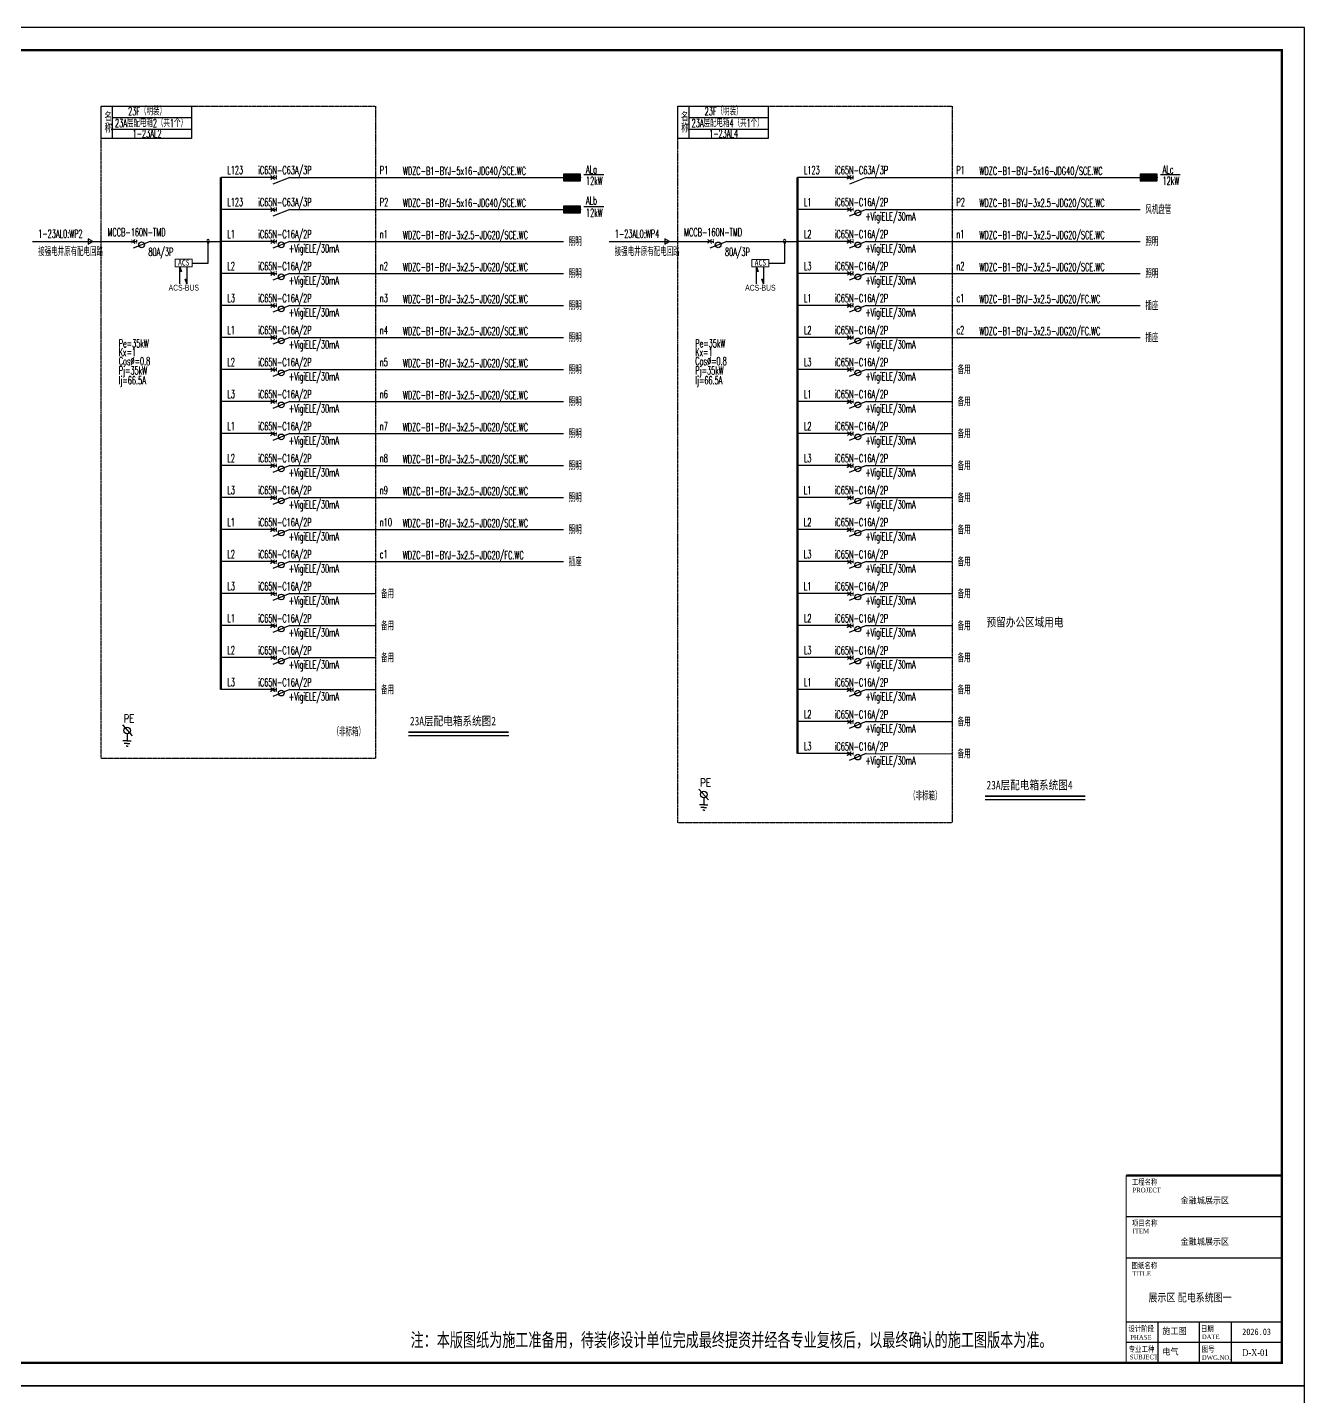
# Model space of a CAD drawing. Extents: x -284868 to 304789, y -137694 to 137894.
# Drawn here: x -255759 to -199914, y 18925 to 78800 of the extents above; entities that cross this region are included whole.
import ezdxf
from ezdxf.enums import TextEntityAlignment as Align

# ---------------------------------------------------------------- set-up
doc = ezdxf.new("R2010")
doc.units = 0
doc.linetypes.add('CENTER', pattern=[2, 1.25, -0.25, 0.25, -0.25])
doc.linetypes.add('HIDDEN', pattern=[0.375, 0.25, -0.125])
doc.layers.get('0').update_dxf_attribs({"linetype": 'CONTINUOUS'})
for name, color, linetype in [('0-电力文字', 61, 'CONTINUOUS'), ('0-电力表格', 153, 'CONTINUOUS'), ('D2', 51, 'CONTINUOUS'), ('DIM-系统', 3, 'CONTINUOUS'), ('E-系统.元件', 3, 'CONTINUOUS'), ('E-系统.干线', 1, 'CONTINUOUS'), ('E-系统.文字', 7, 'CONTINUOUS'), ('EQUIP', 241, 'CONTINUOUS'), ('EQUIP-箱柜', 3, 'CONTINUOUS'), ('PUB_TEXT', 7, 'CONTINUOUS'), ('PUB_TITLE', 4, 'CONTINUOUS'), ('TEL_TITLE', 7, 'CONTINUOUS'), ('WIRE-系统', 4, 'CONTINUOUS'), ('XT_TEXT', 7, 'CONTINUOUS'), ('XT_WIRE', 150, 'CONTINUOUS')]:
    doc.layers.add(name, color=color, linetype=linetype)
doc.styles.add('-黑体', font='', dxfattribs={"height": 1000})
doc.styles.add('_TEL_DIM', font='SIMPLEX', dxfattribs={"width": 0.8, "height": 3.5, "bigfont": 'HZTXT'})
doc.styles.add('_TEL_HZ', font='simplex.shx', dxfattribs={"width": 0.8, "height": 3.5, "bigfont": 'hztxt.shx'})
doc.styles.add('HZ', font='rs.shx', dxfattribs={"width": 0.8, "bigfont": 'hztxt.shx'})
doc.styles.add('STYLE1', font='', dxfattribs={"width": 0.8})
doc.styles.add('TITLE_En', font='Times New Roman.ttf', dxfattribs={"width": 0.8})
doc.styles.add('设备', font='XCSG.shx', dxfattribs={"width": 0.8, "height": 500, "bigfont": 'hztxt.shx'})
doc.styles.add('黑体', font='')
doc.styles.get('-黑体').set_extended_font_data('SimHei')
doc.styles.get('STYLE1').set_extended_font_data('SimSun')
doc.styles.get('黑体').set_extended_font_data('SimHei')

# ---------------------------------------------------------------- blocks, each defined once
blk = doc.blocks.new('DDZ')
at = {"layer": 'DIM-系统', "color": 240}
for p, q in [((663, 1235), (1096, 745)), ((877, 840), (877, 523)), ((877, 523), (690, 523)), ((877, 408), (750, 408)), ((877, 292), (831, 292)), ((877, 523), (1063, 523)), ((877, 408), (1003, 408)), ((877, 292), (922, 292))]:
    blk.add_line(p, q, dxfattribs=at)
blk.add_circle((879, 990), 150, dxfattribs=at)
at = {"layer": 'DIM-系统', "style": 'HZ', "width": 0.8}
blk.add_text('PE', height=350, dxfattribs=at).set_placement((718, 1351))
blk = doc.blocks.new('KL')
at = {"layer": 'EQUIP', "linetype": 'HIDDEN'}
for p, q in [((-827, -80), (-667, 80)), ((-827, 80), (-667, -80)), ((-577, -80), (-577, 80))]:
    blk.add_line(p, q, dxfattribs=at)
at = {"layer": 'EQUIP', "linetype": 'Continuous'}
for p, q in [((-747, 0), (-577, 0)), ((0, 0), (-742, -300))]:
    blk.add_line(p, q, dxfattribs=at)
at = {"layer": 'EQUIP', "color": 2}
blk.add_circle((-371, -150), 125, dxfattribs=at)
blk = doc.blocks.new('电气火灾监控模块-01')
at = {"layer": 'E-系统.干线'}
h = blk.add_hatch(dxfattribs=at)
h.set_pattern_fill('ANSI31', color=256, scale=68.4, angle=180, style=0)
h.set_pattern_definition([(225, (718208.846, -260767.561), (4.836610383, -4.836610383), [])])
h.paths.add_polyline_path([(-1372, -1228), (-1372, -1456), (-1288, -1456)])
h = blk.add_hatch(dxfattribs=at)
h.set_pattern_fill('ANSI31', color=256, scale=68.4, angle=180, style=0)
h.set_pattern_definition([(225, (718913.611, -260767.561), (4.836610383, -4.836610383), [])])
h.paths.add_polyline_path([(-1031, -2059), (-1031, -1831), (-1115, -1831)])
at = {"layer": 'E-系统.元件', "lineweight": 0}
blk.add_lwpolyline([(-1593, -870), (-767, -870), (-767, -1228), (-1593, -1228)], close=True, dxfattribs=at)
at = {"layer": 'E-系统.元件', "lineweight": 0, "extrusion": (0, 0, -1)}
blk.add_ellipse((-1, 0), major_axis=(-1, 104), ratio=0.477231, dxfattribs=at)
at = {"layer": 'E-系统.干线'}
for points in [[(-767, -1050), (0, -1050), (0, -49)], [(-1372, -2059), (-1372, -1228), (-1288, -1456), (-1372, -1456)], [(-1031, -1228), (-1031, -2059), (-1115, -1831), (-1031, -1831)]]:
    blk.add_lwpolyline(points, dxfattribs=at)
at = {"layer": 'E-系统.文字', "lineweight": 0, "style": '-黑体', "width": 0.8}
blk.add_attdef('ACS', text='', height=284, dxfattribs=at).set_placement((-1180, -1033), align=Align.MIDDLE_CENTER)
at = {"layer": 'E-系统.文字', "color": 0, "lineweight": 0, "style": '设备', "width": 0.7}
blk.add_attdef('ACS-BUS', text='', height=284, dxfattribs=at).set_placement((-1180, -2249), align=Align.MIDDLE_CENTER)
blk = doc.blocks.new('K')
at = {"layer": 'EQUIP', "linetype": 'HIDDEN'}
for p, q in [((-827, -80), (-667, 80)), ((-827, 80), (-667, -80)), ((-577, -80), (-577, 80))]:
    blk.add_line(p, q, dxfattribs=at)
at = {"layer": 'EQUIP', "linetype": 'Continuous'}
for p, q in [((-747, 0), (-577, 0)), ((0, 0), (-742, -300))]:
    blk.add_line(p, q, dxfattribs=at)
blk = doc.blocks.new('*X428')
at = {"color": 0}
for p, q in [((-250, 33), (-83, 200)), ((-250, 68), (-118, 200)), ((-250, 104), (-154, 200)), ((-250, 139), (-189, 200)), ((-250, 174), (-224, 200)), ((-247, 0), (-47, 200)), ((-212, 0), (-12, 200)), ((-177, 0), (23, 200)), ((-141, 0), (59, 200)), ((-106, 0), (94, 200)), ((-71, 0), (129, 200)), ((-35, 0), (165, 200)), ((0, 0), (200, 200)), ((35, 0), (235, 200)), ((71, 0), (250, 179)), ((106, 0), (250, 144)), ((141, 0), (250, 109)), ((177, 0), (250, 73)), ((212, 0), (250, 38)), ((247, 0), (250, 3))]:
    blk.add_line(p, q, dxfattribs=at)
blk = doc.blocks.new('$equip$00002943')
for p, q in [((-0.75, 0.6), (-0.75, 0)), ((0.75, 0.6), (-0.75, 0.6)), ((-0.75, 0), (0.75, 0)), ((0.75, 0), (0.75, 0.6))]:
    blk.add_line(p, q)
for points, const_width in [([(-0.75, 0.3), (0.75, 0.3)], 0.6), ([(-0.75, 0.6), (-0.75, 0), (0.75, 0), (0.75, 0.6), (-0.75, 0.6), (-0.75, 0)], 0.04)]:
    blk.add_lwpolyline(points, dxfattribs=dict(const_width=const_width))
for p in [(-0.75, 0.3), (0, 0.6), (0, 0), (0.75, 0.3)]:
    blk.add_point(p)
at = {"xscale": 0.00300000000061118, "yscale": 0.00300000000061118, "zscale": 0.00300000000061118}
blk.add_blockref('*X428', (0, 0), dxfattribs=at)
at = {"color": 7, "style": '_TEL_DIM', "flags": 1}
for tag in ['A', 'REMARK']:
    blk.add_attdef(tag, text='', height=0.00002, dxfattribs=at).set_placement((0, 0), align=Align.MIDDLE_CENTER)
blk = doc.blocks.new('TQ')
at = {"layer": 'PUB_TITLE', "color": 0}
for p, q in [((-275, 8250), (6525, 8250)), ((-275, 6450), (6525, 6450)), ((-275, 4650), (6525, 4650)), ((-275, 1850), (6525, 1850)), ((-275, 950), (6525, 950))]:
    blk.add_line(p, q, dxfattribs=at)
at = {"layer": 'PUB_TITLE', "color": 0, "ltscale": 20}
for p, q in [((1125, 50), (1125, 1850)), ((2925, 50), (2925, 1850)), ((4325, 50), (4325, 1850))]:
    blk.add_line(p, q, dxfattribs=at)
at = {"layer": 'PUB_TITLE', "ltscale": 20, "const_width": 100}
blk.add_lwpolyline([(-275, 50), (6525, 50), (6525, 8250), (-275, 8250)], dxfattribs=at)
at = {"layer": 'PUB_TITLE', "color": 6, "ltscale": 20, "const_width": 50}
blk.add_lwpolyline([(-275, 50), (-275, 8250)], dxfattribs=at)
at = {"layer": 'PUB_TEXT', "color": 3, "style": 'STYLE1', "width": 0.9}
for s, p in [('金融城展示区', (3163, 7162)), ('金融城展示区', (3163, 5362)), ('2026.03', (5425, 1409))]:
    blk.add_text(s, height=280, dxfattribs=at).set_placement(p, align=Align.MIDDLE)
for s, p in [('施工图', (1308, 1304)), ('电气', (1308, 404))]:
    blk.add_text(s, height=280, dxfattribs=at).set_placement(p)
at = {"layer": 'PUB_TITLE', "color": 0, "style": 'TITLE_En', "width": 0.8}
for s, height, p in [('工程名称', 250, (-29, 7960)), ('PROJECT', 200, (1, 7608)), ('项目名称', 250, (-26, 6165)), ('ITEM', 200, (4, 5813)), ('图纸名称', 250, (-41, 4307)), ('TITLE', 200, (-10, 3957)), ('PHASE', 200, (-97, 1170)), ('DATE', 200, (3029, 1190)), ('日期', 250, (2989, 1545)), ('SUBJECT', 200, (-121, 308)), ('DWG.NO.', 200, (3032, 283))]:
    blk.add_text(s, height=height, dxfattribs=at).set_placement(p, align=Align.MIDDLE_LEFT)
for s, p in [('设计阶段', (-178, 1423)), ('专业工种', (-167, 527))]:
    blk.add_text(s, height=250, dxfattribs=at).set_placement(p)
blk.add_text('图号', height=250, dxfattribs=at).set_placement((3312, 654), align=Align.MIDDLE_CENTER)

msp = doc.modelspace()

# ---------------------------------------------------------------- linework, layer by layer
at = {"layer": '0-电力文字', "const_width": 70, "elevation": 0}
for points in [[(-239099, 47981), (-234714, 47981)], [(-213888, 45181), (-209504, 45181)]]:
    msp.add_lwpolyline(points, dxfattribs=at)
at = {"layer": '0-电力文字', "elevation": 0}
for points in [[(-239099, 47841), (-234714, 47841)], [(-213888, 45041), (-209504, 45041)]]:
    msp.add_lwpolyline(points, dxfattribs=at)
at = {"layer": '0-电力表格', "linetype": 'CENTER', "ltscale": 0.1}
for points in [[(-252532, 75350), (-240532, 75350), (-240532, 46823), (-252532, 46823)], [(-227321, 75350), (-215321, 75350), (-215321, 44022), (-227321, 44022)]]:
    msp.add_lwpolyline(points, close=True, dxfattribs=at)
at = {"layer": 'D2', "elevation": 0}
for points in [[(-252896, 69440), (-253100, 69558), (-253100, 69322)], [(-227685, 69439), (-227890, 69558), (-227890, 69321)]]:
    msp.add_lwpolyline(points, close=True, dxfattribs=at)
at = {"layer": 'TEL_TITLE'}
for points in [[(-284014, 19400), (-199914, 19400), (-199914, 78800), (-284014, 78800)], [(-284014, -40000), (-199914, -40000), (-199914, 19400), (-284014, 19400)]]:
    msp.add_lwpolyline(points, close=True, dxfattribs=at)
at = {"layer": 'TEL_TITLE', "const_width": 100}
msp.add_lwpolyline([(-281514, 20400), (-200914, 20400), (-200914, 77800), (-281514, 77800)], close=True, dxfattribs=at)
at = {"layer": 'XT_TEXT'}
for p, q in [((-230559, 72355), (-231428, 72355)), ((-205349, 72354), (-206217, 72354)), ((-230560, 70955), (-231428, 70955))]:
    msp.add_line(p, q, dxfattribs=at)
for points in [[(-252532, 75350), (-248577, 75350), (-248577, 73945), (-252532, 73945)], [(-227321, 75350), (-223366, 75350), (-223366, 73944), (-227321, 73944)]]:
    msp.add_lwpolyline(points, close=True, dxfattribs=at)
for points in [[(-252032, 73945), (-252032, 75350)], [(-252032, 74861), (-248577, 74861)], [(-226821, 73944), (-226821, 75350)], [(-226821, 74861), (-223366, 74861)], [(-252032, 74349), (-248577, 74349)], [(-226821, 74349), (-223366, 74349)]]:
    msp.add_lwpolyline(points, dxfattribs=at)
at = {"layer": 'XT_WIRE'}
for p, q in [((-245036, 72241, 0), (-247298, 72241, 0)), ((-244289, 72241, 0), (-232322, 72241, 0)), ((-219826, 72240, 0), (-222087, 72240, 0)), ((-219078, 72240, 0), (-207111, 72240, 0)), ((-245036, 70841, 0), (-247298, 70841, 0)), ((-244289, 70841, 0), (-232322, 70841, 0)), ((-219826, 70840, 0), (-222087, 70840, 0)), ((-219078, 70840, 0), (-207111, 70840, 0)), ((-255537, 69440, 0), (-251142, 69440, 0)), ((-250395, 69441, 0), (-247298, 69441, 0)), ((-245036, 69441, 0), (-247298, 69441, 0)), ((-244289, 69441, 0), (-232322, 69441, 0)), ((-230327, 69440, 0), (-225931, 69440, 0)), ((-225184, 69440, 0), (-222087, 69440, 0)), ((-219826, 69440, 0), (-222087, 69440, 0)), ((-219078, 69440, 0), (-207111, 69440, 0)), ((-245036, 68041, 0), (-247298, 68041, 0)), ((-244289, 68041, 0), (-232322, 68041, 0)), ((-219826, 68040, 0), (-222087, 68040, 0)), ((-219079, 68040, 0), (-207111, 68040, 0)), ((-245036, 66641, 0), (-247298, 66641, 0)), ((-244289, 66641, 0), (-232322, 66641, 0)), ((-219826, 66640, 0), (-222087, 66640, 0)), ((-219079, 66640, 0), (-207111, 66640, 0)), ((-245036, 65241, 0), (-247298, 65241, 0)), ((-244289, 65241, 0), (-232322, 65241, 0)), ((-219826, 65240, 0), (-222087, 65240, 0)), ((-219079, 65240, 0), (-207111, 65240, 0)), ((-245036, 63841, 0), (-247298, 63841, 0)), ((-244289, 63841, 0), (-232322, 63841, 0)), ((-219826, 63840, 0), (-222087, 63840, 0)), ((-219079, 63840, 0), (-215321, 63840)), ((-245036, 62441, 0), (-247298, 62441, 0)), ((-244289, 62441, 0), (-232322, 62441, 0)), ((-219826, 62440, 0), (-222088, 62440, 0)), ((-219079, 62440, 0), (-215321, 62440)), ((-245036, 61041, 0), (-247298, 61041, 0)), ((-244289, 61041, 0), (-232322, 61041, 0)), ((-219826, 61040, 0), (-222088, 61040, 0)), ((-219079, 61040, 0), (-215321, 61040)), ((-245036, 59641, 0), (-247298, 59641, 0)), ((-244289, 59641, 0), (-232322, 59641)), ((-219826, 59640, 0), (-222088, 59640, 0)), ((-219079, 59640, 0), (-215321, 59640, 0)), ((-245036, 58241, 0), (-247298, 58241, 0)), ((-244289, 58241, 0), (-232322, 58241)), ((-219826, 58240, 0), (-222088, 58240, 0)), ((-219079, 58240, 0), (-215321, 58240, 0)), ((-245037, 56841, 0), (-247298, 56841, 0)), ((-244289, 56841, 0), (-232322, 56841)), ((-219826, 56840, 0), (-222088, 56840, 0)), ((-219079, 56840, 0), (-215321, 56840, 0)), ((-245036, 55441, 0), (-247298, 55441, 0)), ((-244289, 55441, 0), (-232322, 55441, 0)), ((-219826, 55441, 0), (-222088, 55441, 0)), ((-219079, 55441, 0), (-215321, 55440, 0)), ((-245037, 54041, 0), (-247298, 54041, 0)), ((-244289, 54041, 0), (-240532, 54041, 0)), ((-219826, 54041, 0), (-222088, 54041, 0)), ((-219079, 54041, 0), (-215321, 54040, 0)), ((-245037, 52641, 0), (-247298, 52641, 0)), ((-244289, 52641, 0), (-240532, 52641, 0)), ((-219826, 52641, 0), (-222088, 52641, 0)), ((-219079, 52641, 0), (-215321, 52640, 0)), ((-245037, 51241, 0), (-247298, 51241, 0)), ((-244289, 51241, 0), (-240532, 51241, 0)), ((-219826, 51241, 0), (-222088, 51241, 0)), ((-219079, 51241, 0), (-215321, 51240, 0)), ((-245037, 49841, 0), (-247298, 49841, 0)), ((-244289, 49841, 0), (-240532, 49841, 0)), ((-219826, 49841, 0), (-222088, 49841, 0)), ((-219079, 49841, 0), (-215321, 49840, 0)), ((-219826, 48441, 0), (-222088, 48441, 0)), ((-219079, 48441, 0), (-215321, 48440, 0)), ((-219826, 47041, 0), (-222088, 47041, 0)), ((-219079, 47041, 0), (-215321, 47040, 0))]:
    msp.add_line(p, q, dxfattribs=at)
at = {"layer": 'XT_WIRE', "const_width": 100, "elevation": 0}
for points in [[(-247298, 72241), (-247298, 49841)], [(-222087, 72240), (-222088, 47041)]]:
    msp.add_lwpolyline(points, dxfattribs=at)

# ---------------------------------------------------------------- block references
at = {"layer": 'DIM-系统', "xscale": 0.9752438110299408, "yscale": 0.9752438110299408, "zscale": 0.9752438110299408}
for p in [(-252252, 47090, 0), (-227041, 44289, 0)]:
    msp.add_blockref('DDZ', p, dxfattribs=at)
at = {"layer": 'E-系统.元件', "color": 0, "xscale": 0.8999999999999999, "yscale": 0.8999999999999999, "zscale": 0.8999999999999999}
for p in [(-247859, 69441, 0), (-222648, 69440, 0)]:
    msp.add_blockref('电气火灾监控模块-01', p, dxfattribs=at).add_auto_attribs({'ACS-BUS': 'ACS-BUS', 'ACS': 'ACS'})
at = {"layer": 'EQUIP'}
for p in [(-244289, 72241, 0), (-219078, 72240, 0), (-244289, 70841, 0)]:
    msp.add_blockref('K', p, dxfattribs=at)
at = {"layer": 'EQUIP-箱柜', "xscale": 500, "yscale": 500, "zscale": 500}
for p in [(-231947, 72085, 0), (-206736, 72085, 0), (-231947, 70685, 0)]:
    msp.add_blockref('$equip$00002943', p, dxfattribs=at)
at = {"layer": 'PUB_TITLE', "color": 7}
msp.add_blockref('TQ', (-207439, 20350), dxfattribs=at)
at = {"layer": 'WIRE-系统'}
for p in [(-219079, 70840, 0), (-250395, 69441, 0), (-244289, 69441, 0), (-225184, 69440, 0), (-219079, 69440, 0), (-244289, 68041, 0), (-219079, 68040, 0), (-244289, 66641, 0), (-219079, 66640, 0), (-244289, 65241, 0), (-219079, 65240, 0), (-244289, 63841, 0), (-219079, 63840, 0), (-244289, 62441, 0), (-219079, 62440, 0), (-244289, 61041, 0), (-219079, 61040, 0), (-244289, 59641, 0), (-219079, 59640, 0), (-244289, 58241, 0), (-219079, 58240, 0), (-244289, 56841, 0), (-219079, 56840, 0), (-244289, 55441, 0), (-219079, 55440, 0), (-244289, 54041, 0), (-219079, 54041, 0), (-244289, 52641, 0), (-219079, 52641, 0), (-244289, 51241, 0), (-219079, 51241, 0), (-244289, 49841, 0), (-219079, 49841, 0), (-219079, 48441, 0), (-219079, 47041, 0)]:
    msp.add_blockref('KL', p, dxfattribs=at)

# ---------------------------------------------------------------- texts
at = {"layer": '0-电力文字', "style": '黑体', "width": 0.8}
for s, height, p in [('预留办公区域用电', 375.5, (-213822, 52602, 0)), ('23A层配电箱系统图2', 375.53, (-239033, 48278, 0)), ('23A层配电箱系统图4', 375.53, (-213822, 45478, 0))]:
    msp.add_text(s, height=height, dxfattribs=at).set_placement(p)
at = {"layer": 'PUB_TEXT', "color": 3, "style": 'TITLE_En', "width": 0.8}
msp.add_text('展示区 配电系统图一', height=350, dxfattribs=at).set_placement((-206740, 23080))
at = {"layer": 'PUB_TEXT', "color": 0, "style": '黑体', "width": 0.7}
msp.add_text('注：本版图纸为施工准备用，待装修设计单位完成最终提资并经各专业复核后，以最终确认的施工图版本为准。', height=600, dxfattribs=at).set_placement((-239006, 21106, 0))
at = {"layer": 'PUB_TEXT', "color": 3, "style": 'TITLE_En', "width": 0.8}
msp.add_text('D-X-01', height=300, dxfattribs=at).set_placement((-202065, 20851), align=Align.MIDDLE)
at = {"layer": 'XT_TEXT'}
for s, style, width, p in [('名', '_TEL_DIM', 0.7, (-252395, 74704)), ('名', '_TEL_DIM', 0.7, (-227185, 74704)), ('称', '_TEL_DIM', 0.7, (-252386, 74207)), ('称', '_TEL_DIM', 0.7, (-227175, 74207)), ('L123', '_TEL_HZ', 0.6, (-247020, 72388)), ('iC65N-C63A/3P', '_TEL_HZ', 0.6, (-245664, 72383, 0)), ('P1', '_TEL_HZ', 0.6, (-240350, 72388, 0)), ('WDZC-B1-BYJ-5x16-JDG40/SCE.WC', '_TEL_HZ', 0.6, (-239340, 72346, 0)), ('ALa', '_TEL_HZ', 0.6, (-231337, 72414, 0)), ('L123', '_TEL_HZ', 0.6, (-221809, 72388)), ('iC65N-C63A/3P', '_TEL_HZ', 0.6, (-220454, 72382, 0)), ('P1', '_TEL_HZ', 0.6, (-215139, 72388, 0)), ('WDZC-B1-BYJ-5x16-JDG40/SCE.WC', '_TEL_HZ', 0.6, (-214130, 72346, 0)), ('ALc', '_TEL_HZ', 0.6, (-206126, 72413, 0)), ('12kW', '_TEL_HZ', 0.6, (-231337, 71921, 0)), ('12kW', '_TEL_HZ', 0.6, (-206126, 71921, 0)), ('L123', '_TEL_HZ', 0.6, (-247020, 70988)), ('iC65N-C63A/3P', '_TEL_HZ', 0.6, (-245664, 70983, 0)), ('P2', '_TEL_HZ', 0.6, (-240350, 70988, 0)), ('WDZC-B1-BYJ-5x16-JDG40/SCE.WC', '_TEL_HZ', 0.6, (-239340, 70946, 0)), ('ALb', '_TEL_HZ', 0.6, (-231337, 71055, 0)), ('L1', '_TEL_HZ', 0.6, (-221809, 70988)), ('iC65N-C16A/2P', '_TEL_HZ', 0.6, (-220454, 70982, 0)), ('P2', '_TEL_HZ', 0.6, (-215139, 70988, 0)), ('WDZC-B1-BYJ-3x2.5-JDG20/SCE.WC', '_TEL_HZ', 0.6, (-214130, 70946, 0)), ('12kW', '_TEL_HZ', 0.6, (-231337, 70521, 0)), ('+VigiELE/30mA', '_TEL_HZ', 0.6, (-219117, 70362, 0)), ('风机盘管', '_TEL_HZ', 0.6, (-206876, 70642, 0)), ('1-23AL0:WP2', '_TEL_HZ', 0.6, (-255288, 69601, 2160)), ('MCCB-160N-TMD', '_TEL_HZ', 0.6, (-252256, 69667, 2160)), ('L1', '_TEL_HZ', 0.6, (-247020, 69588)), ('iC65N-C16A/2P', '_TEL_HZ', 0.6, (-245664, 69583, 0)), ('n1', '_TEL_HZ', 0.6, (-240350, 69588, 0)), ('WDZC-B1-BYJ-3x2.5-JDG20/SCE.WC', '_TEL_HZ', 0.6, (-239340, 69546, 0)), ('照明', '_TEL_HZ', 0.6, (-232087, 69242, 0)), ('1-23AL0:WP4', '_TEL_HZ', 0.6, (-230077, 69600, 2160)), ('MCCB-160N-TMD', '_TEL_HZ', 0.6, (-227046, 69667, 2160)), ('L2', '_TEL_HZ', 0.6, (-221809, 69588)), ('iC65N-C16A/2P', '_TEL_HZ', 0.6, (-220454, 69582, 0)), ('n1', '_TEL_HZ', 0.6, (-215139, 69588, 0)), ('WDZC-B1-BYJ-3x2.5-JDG20/SCE.WC', '_TEL_HZ', 0.6, (-214130, 69546, 0)), ('照明', '_TEL_HZ', 0.6, (-206876, 69242, 0)), ('接强电井原有配电回路', '_TEL_HZ', 0.6, (-255288, 68806, 2160)), ('80A/3P', '_TEL_HZ', 0.6, (-250469, 68808, 2160)), ('+VigiELE/30mA', '_TEL_HZ', 0.6, (-244328, 68963, 0)), ('接强电井原有配电回路', '_TEL_HZ', 0.6, (-230077, 68806, 2160)), ('80A/3P', '_TEL_HZ', 0.6, (-225258, 68807, 2160)), ('+VigiELE/30mA', '_TEL_HZ', 0.6, (-219117, 68962, 0)), ('L2', '_TEL_HZ', 0.6, (-247020, 68188)), ('iC65N-C16A/2P', '_TEL_HZ', 0.6, (-245664, 68183, 0)), ('n2', '_TEL_HZ', 0.6, (-240350, 68188, 0)), ('WDZC-B1-BYJ-3x2.5-JDG20/SCE.WC', '_TEL_HZ', 0.6, (-239340, 68146, 0)), ('L3', '_TEL_HZ', 0.6, (-221809, 68188)), ('iC65N-C16A/2P', '_TEL_HZ', 0.6, (-220454, 68182, 0)), ('n2', '_TEL_HZ', 0.6, (-215139, 68188, 0)), ('WDZC-B1-BYJ-3x2.5-JDG20/SCE.WC', '_TEL_HZ', 0.6, (-214130, 68146, 0)), ('+VigiELE/30mA', '_TEL_HZ', 0.6, (-244328, 67563, 0)), ('照明', '_TEL_HZ', 0.6, (-232087, 67842, 0)), ('+VigiELE/30mA', '_TEL_HZ', 0.6, (-219117, 67562, 0)), ('照明', '_TEL_HZ', 0.6, (-206876, 67842, 0)), ('L3', '_TEL_HZ', 0.6, (-247020, 66788)), ('iC65N-C16A/2P', '_TEL_HZ', 0.6, (-245664, 66783, 0)), ('n3', '_TEL_HZ', 0.6, (-240350, 66788, 0)), ('WDZC-B1-BYJ-3x2.5-JDG20/SCE.WC', '_TEL_HZ', 0.6, (-239340, 66746, 0)), ('L1', '_TEL_HZ', 0.6, (-221809, 66788)), ('iC65N-C16A/2P', '_TEL_HZ', 0.6, (-220454, 66782, 0)), ('c1', '_TEL_HZ', 0.6, (-215139, 66788, 0)), ('WDZC-B1-BYJ-3x2.5-JDG20/FC.WC', '_TEL_HZ', 0.6, (-214130, 66746, 0)), ('+VigiELE/30mA', '_TEL_HZ', 0.6, (-244328, 66163, 0)), ('照明', '_TEL_HZ', 0.6, (-232087, 66442, 0)), ('+VigiELE/30mA', '_TEL_HZ', 0.6, (-219117, 66162, 0)), ('插座', '_TEL_HZ', 0.6, (-206876, 66441, 0)), ('L1', '_TEL_HZ', 0.6, (-247020, 65388)), ('iC65N-C16A/2P', '_TEL_HZ', 0.6, (-245664, 65383, 0)), ('n4', '_TEL_HZ', 0.6, (-240350, 65388, 0)), ('WDZC-B1-BYJ-3x2.5-JDG20/SCE.WC', '_TEL_HZ', 0.6, (-239340, 65346, 0)), ('照明', '_TEL_HZ', 0.6, (-232087, 65042, 0)), ('L2', '_TEL_HZ', 0.6, (-221809, 65388)), ('iC65N-C16A/2P', '_TEL_HZ', 0.6, (-220454, 65382, 0)), ('c2', '_TEL_HZ', 0.6, (-215139, 65388, 0)), ('WDZC-B1-BYJ-3x2.5-JDG20/FC.WC', '_TEL_HZ', 0.6, (-214130, 65346, 0)), ('插座', '_TEL_HZ', 0.6, (-206876, 65041, 0)), ('Pe=35kW', '_TEL_HZ', 0.6, (-251766, 64808)), ('Kx=1', '_TEL_HZ', 0.6, (-251766, 64426)), ('+VigiELE/30mA', '_TEL_HZ', 0.6, (-244328, 64763, 0)), ('Pe=35kW', '_TEL_HZ', 0.6, (-226556, 64808)), ('Kx=1', '_TEL_HZ', 0.6, (-226556, 64426)), ('+VigiELE/30mA', '_TEL_HZ', 0.6, (-219117, 64762, 0)), ('Cos%%C=0.8', '_TEL_HZ', 0.6, (-251766, 64033)), ('L2', '_TEL_HZ', 0.6, (-247020, 63988)), ('iC65N-C16A/2P', '_TEL_HZ', 0.6, (-245664, 63983, 0)), ('n5', '_TEL_HZ', 0.6, (-240350, 63988, 0)), ('WDZC-B1-BYJ-3x2.5-JDG20/SCE.WC', '_TEL_HZ', 0.6, (-239340, 63946, 0)), ('Cos%%C=0.8', '_TEL_HZ', 0.6, (-226556, 64033)), ('L3', '_TEL_HZ', 0.6, (-221809, 63988)), ('iC65N-C16A/2P', '_TEL_HZ', 0.6, (-220454, 63982, 0)), ('Pj=35kW', '_TEL_HZ', 0.6, (-251766, 63626)), ('Ij=66.5A', '_TEL_HZ', 0.6, (-251766, 63192)), ('+VigiELE/30mA', '_TEL_HZ', 0.6, (-244328, 63363, 0)), ('照明', '_TEL_HZ', 0.6, (-232087, 63642, 0)), ('Pj=35kW', '_TEL_HZ', 0.6, (-226556, 63625)), ('Ij=66.5A', '_TEL_HZ', 0.6, (-226556, 63192)), ('+VigiELE/30mA', '_TEL_HZ', 0.6, (-219117, 63362, 0)), ('备用', '_TEL_HZ', 0.6, (-215085, 63642, 0)), ('L3', '_TEL_HZ', 0.6, (-247020, 62588)), ('iC65N-C16A/2P', '_TEL_HZ', 0.6, (-245664, 62583, 0)), ('n6', '_TEL_HZ', 0.6, (-240350, 62588, 0)), ('WDZC-B1-BYJ-3x2.5-JDG20/SCE.WC', '_TEL_HZ', 0.6, (-239340, 62546, 0)), ('L1', '_TEL_HZ', 0.6, (-221809, 62588)), ('iC65N-C16A/2P', '_TEL_HZ', 0.6, (-220454, 62582, 0)), ('+VigiELE/30mA', '_TEL_HZ', 0.6, (-244328, 61963, 0)), ('照明', '_TEL_HZ', 0.6, (-232087, 62242, 0)), ('+VigiELE/30mA', '_TEL_HZ', 0.6, (-219117, 61962, 0)), ('备用', '_TEL_HZ', 0.6, (-215085, 62242, 0)), ('L1', '_TEL_HZ', 0.6, (-247020, 61188)), ('iC65N-C16A/2P', '_TEL_HZ', 0.6, (-245664, 61183, 0)), ('n7', '_TEL_HZ', 0.6, (-240350, 61188, 0)), ('WDZC-B1-BYJ-3x2.5-JDG20/SCE.WC', '_TEL_HZ', 0.6, (-239341, 61146, 0)), ('照明', '_TEL_HZ', 0.6, (-232087, 60842, 0)), ('L2', '_TEL_HZ', 0.6, (-221809, 61188)), ('iC65N-C16A/2P', '_TEL_HZ', 0.6, (-220454, 61182, 0)), ('备用', '_TEL_HZ', 0.6, (-215085, 60842, 0)), ('+VigiELE/30mA', '_TEL_HZ', 0.6, (-244328, 60563, 0)), ('+VigiELE/30mA', '_TEL_HZ', 0.6, (-219117, 60562, 0)), ('L2', '_TEL_HZ', 0.6, (-247020, 59788)), ('iC65N-C16A/2P', '_TEL_HZ', 0.6, (-245664, 59783, 0)), ('n8', '_TEL_HZ', 0.6, (-240350, 59788, 0)), ('WDZC-B1-BYJ-3x2.5-JDG20/SCE.WC', '_TEL_HZ', 0.6, (-239341, 59746, 0)), ('L3', '_TEL_HZ', 0.6, (-221809, 59788)), ('iC65N-C16A/2P', '_TEL_HZ', 0.6, (-220454, 59782, 0)), ('+VigiELE/30mA', '_TEL_HZ', 0.6, (-244328, 59163, 0)), ('照明', '_TEL_HZ', 0.6, (-232087, 59442, 0)), ('+VigiELE/30mA', '_TEL_HZ', 0.6, (-219117, 59162, 0)), ('备用', '_TEL_HZ', 0.6, (-215085, 59442, 0)), ('L3', '_TEL_HZ', 0.6, (-247020, 58388)), ('iC65N-C16A/2P', '_TEL_HZ', 0.6, (-245664, 58383, 0)), ('n9', '_TEL_HZ', 0.6, (-240350, 58389, 0)), ('WDZC-B1-BYJ-3x2.5-JDG20/SCE.WC', '_TEL_HZ', 0.6, (-239341, 58347, 0)), ('L1', '_TEL_HZ', 0.6, (-221810, 58388)), ('iC65N-C16A/2P', '_TEL_HZ', 0.6, (-220454, 58382, 0)), ('+VigiELE/30mA', '_TEL_HZ', 0.6, (-244328, 57763, 0)), ('照明', '_TEL_HZ', 0.6, (-232087, 58042, 0)), ('+VigiELE/30mA', '_TEL_HZ', 0.6, (-219117, 57762, 0)), ('备用', '_TEL_HZ', 0.6, (-215085, 58042, 0)), ('L1', '_TEL_HZ', 0.6, (-247020, 56988)), ('iC65N-C16A/2P', '_TEL_HZ', 0.6, (-245664, 56983, 0)), ('n10', '_TEL_HZ', 0.6, (-240350, 56989, 0)), ('WDZC-B1-BYJ-3x2.5-JDG20/SCE.WC', '_TEL_HZ', 0.6, (-239341, 56947, 0)), ('照明', '_TEL_HZ', 0.6, (-232087, 56642, 0)), ('L2', '_TEL_HZ', 0.6, (-221810, 56988)), ('iC65N-C16A/2P', '_TEL_HZ', 0.6, (-220454, 56982, 0)), ('备用', '_TEL_HZ', 0.6, (-215085, 56642, 0)), ('+VigiELE/30mA', '_TEL_HZ', 0.6, (-244328, 56363, 0)), ('+VigiELE/30mA', '_TEL_HZ', 0.6, (-219117, 56362, 0)), ('L2', '_TEL_HZ', 0.6, (-247020, 55588)), ('iC65N-C16A/2P', '_TEL_HZ', 0.6, (-245664, 55583, 0)), ('c1', '_TEL_HZ', 0.6, (-240350, 55589, 0)), ('WDZC-B1-BYJ-3x2.5-JDG20/FC.WC', '_TEL_HZ', 0.6, (-239341, 55547, 0)), ('L3', '_TEL_HZ', 0.6, (-221810, 55588)), ('iC65N-C16A/2P', '_TEL_HZ', 0.6, (-220454, 55582, 0)), ('+VigiELE/30mA', '_TEL_HZ', 0.6, (-244328, 54963, 0)), ('插座', '_TEL_HZ', 0.6, (-232087, 55242, 0)), ('+VigiELE/30mA', '_TEL_HZ', 0.6, (-219117, 54962, 0)), ('备用', '_TEL_HZ', 0.6, (-215085, 55242, 0)), ('L3', '_TEL_HZ', 0.6, (-247020, 54188)), ('iC65N-C16A/2P', '_TEL_HZ', 0.6, (-245664, 54183, 0)), ('L1', '_TEL_HZ', 0.6, (-221810, 54188, 0)), ('iC65N-C16A/2P', '_TEL_HZ', 0.6, (-220454, 54182, 0)), ('+VigiELE/30mA', '_TEL_HZ', 0.6, (-244328, 53563, 0)), ('备用', '_TEL_HZ', 0.6, (-240296, 53842, 0)), ('+VigiELE/30mA', '_TEL_HZ', 0.6, (-219117, 53562, 0)), ('备用', '_TEL_HZ', 0.6, (-215085, 53842, 0)), ('L1', '_TEL_HZ', 0.6, (-247020, 52789, 0)), ('iC65N-C16A/2P', '_TEL_HZ', 0.6, (-245665, 52783, 0)), ('备用', '_TEL_HZ', 0.6, (-240296, 52442, 0)), ('L2', '_TEL_HZ', 0.6, (-221809, 52788, 0)), ('iC65N-C16A/2P', '_TEL_HZ', 0.6, (-220454, 52782, 0)), ('备用', '_TEL_HZ', 0.6, (-215085, 52442, 0)), ('+VigiELE/30mA', '_TEL_HZ', 0.6, (-244328, 52163, 0)), ('+VigiELE/30mA', '_TEL_HZ', 0.6, (-219117, 52162, 0)), ('L2', '_TEL_HZ', 0.6, (-247020, 51389, 0)), ('iC65N-C16A/2P', '_TEL_HZ', 0.6, (-245664, 51383, 0)), ('L3', '_TEL_HZ', 0.6, (-221809, 51388, 0)), ('iC65N-C16A/2P', '_TEL_HZ', 0.6, (-220454, 51382, 0)), ('+VigiELE/30mA', '_TEL_HZ', 0.6, (-244328, 50763, 0)), ('备用', '_TEL_HZ', 0.6, (-240296, 51042, 0)), ('+VigiELE/30mA', '_TEL_HZ', 0.6, (-219117, 50762, 0)), ('备用', '_TEL_HZ', 0.6, (-215086, 51042, 0)), ('L3', '_TEL_HZ', 0.6, (-247020, 49989, 0)), ('iC65N-C16A/2P', '_TEL_HZ', 0.6, (-245664, 49983, 0)), ('L1', '_TEL_HZ', 0.6, (-221809, 49988, 0)), ('iC65N-C16A/2P', '_TEL_HZ', 0.6, (-220454, 49982, 0)), ('+VigiELE/30mA', '_TEL_HZ', 0.6, (-244328, 49363, 0)), ('备用', '_TEL_HZ', 0.6, (-240296, 49642, 0)), ('+VigiELE/30mA', '_TEL_HZ', 0.6, (-219117, 49362, 0)), ('备用', '_TEL_HZ', 0.6, (-215086, 49642, 0)), ('L2', '_TEL_HZ', 0.6, (-221809, 48588, 0)), ('iC65N-C16A/2P', '_TEL_HZ', 0.6, (-220454, 48582, 0)), ('备用', '_TEL_HZ', 0.6, (-215086, 48242, 0)), ('（非标箱）', '_TEL_HZ', 0.6, (-242417, 47808, 0)), ('+VigiELE/30mA', '_TEL_HZ', 0.6, (-219117, 47962, 0)), ('L3', '_TEL_HZ', 0.6, (-221809, 47188, 0)), ('iC65N-C16A/2P', '_TEL_HZ', 0.6, (-220454, 47182, 0)), ('+VigiELE/30mA', '_TEL_HZ', 0.6, (-219117, 46562, 0)), ('备用', '_TEL_HZ', 0.6, (-215086, 46842, 0)), ('（非标箱）', '_TEL_HZ', 0.6, (-217207, 45008, 0))]:
    msp.add_text(s, height=350, dxfattribs=dict(at, style=style, width=width)).set_placement(p)
at = {"layer": 'XT_TEXT', "style": '_TEL_HZ', "width": 0.6}
for s, p in [('23F（明装）', (-250528, 74959)), ('23F（明装）', (-225318, 74958)), ('23A层配电箱2（共1个）', (-250353, 74442)), ('1-23AL2', (-250528, 73980)), ('23A层配电箱4（共1个）', (-225142, 74442)), ('1-23AL4', (-225318, 73980))]:
    msp.add_text(s, height=350, dxfattribs=at).set_placement(p, align=Align.CENTER)

doc.saveas('drawing.dxf')
